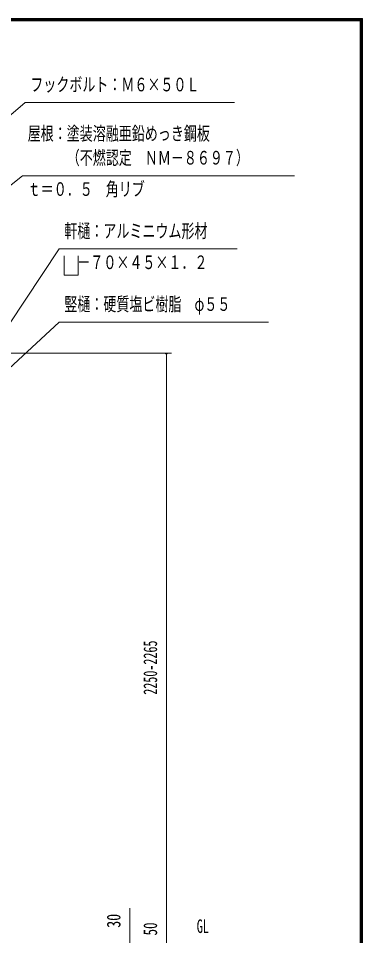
# Model space of a CAD drawing. Units: millimetres, scale not verified. Extents: x -25648 to 25658, y -10130 to 10130.
# Drawn here: x 22369 to 25658, y 1196 to 9970 of the extents above; entities that cross this region are included whole.
import ezdxf
from ezdxf.enums import TextEntityAlignment as Align

# ---------------------------------------------------------------- set-up
doc = ezdxf.new("R2010")
doc.units = ezdxf.units.MM
doc.header["$LTSCALE"] = 60
doc.layers.add('0-A_2-52DIM', color=3, linetype='Continuous', lineweight=18)
doc.layers.add('0-C_F-F1PAPER', color=5, linetype='Continuous', lineweight=18)
doc.styles.add('ＭＳ ゴシック', font='')
doc.styles.get('ＭＳ ゴシック').set_extended_font_data('MS Gothic')

msp = doc.modelspace()

# ---------------------------------------------------------------- linework, layer by layer
at = {"layer": '0-A_2-52DIM'}
for p, q in [((22408.28, 8464.93), (21467.38, 7717.53)), ((22408.28, 8464.93), (25008.28, 8464.93)), ((22808.28, 7698.87), (22808.28, 7514.93)), ((23833.28, 6768.3), (22210.07, 6768.3)), ((23793.28, 6768.3), (23773.28, 6768.3)), ((23783.28, 364.93), (23783.28, 6768.3)), ((23433.28, 1052.16), (23433.28, 1459.93))]:
    msp.add_line(p, q, dxfattribs=at)
for points in [[(20924.24, 7868.33), (22433.14, 9164.93), (24433.14, 9164.93)], [(22113.4, 6792.44), (22758.28, 7764.93), (24458.28, 7764.93)], [(22808.28, 7514.93), (22939.93, 7514.93), (22939.93, 7698.87)], [(24758.28, 7064.93), (22758.28, 7064.93), (22057.87, 6418.04)]]:
    msp.add_lwpolyline(points, dxfattribs=at)
msp.add_arc((23783.28, 6768.3), 10, 180, 0, dxfattribs=at)
at = {"layer": '0-C_F-F1PAPER'}
for points in [[(25657.78, -10130), (-3042.22, -10130), (-3042.22, 9970), (25657.78, 9970)], [(25655.28, -10127.5), (-3039.72, -10127.5), (-3039.72, 9967.5), (25655.28, 9967.5)], [(25652.78, -10125), (25652.78, 9965), (-3037.22, 9965), (-3037.22, -10125)], [(25650.28, -10122.5), (-3034.72, -10122.5), (-3034.72, 9962.5), (25650.28, 9962.5)], [(25647.78, -10120), (25647.78, 9960), (-3032.22, 9960), (-3032.22, -10120)], [(25645.28, -10117.5), (-3029.72, -10117.5), (-3029.72, 9957.5), (25645.28, 9957.5)], [(25642.78, -10115), (25642.78, 9955), (-3027.22, 9955), (-3027.22, -10115)], [(25640.28, -10112.5), (-3024.72, -10112.5), (-3024.72, 9952.5), (25640.28, 9952.5)], [(25637.78, -10110), (-3022.22, -10110), (-3022.22, 9950), (25637.78, 9950)], [(25635.28, -10107.5), (-3019.72, -10107.5), (-3019.72, 9947.5), (25635.28, 9947.5)], [(25632.78, -10105), (25632.78, 9945), (-3017.22, 9945), (-3017.22, -10105)]]:
    msp.add_lwpolyline(points, close=True, dxfattribs=at)

# ---------------------------------------------------------------- texts
at = {"layer": '0-A_2-52DIM', "color": 7, "style": 'ＭＳ ゴシック'}
for s, width, p in [('フックボルト：Ｍ６×５０Ｌ', 0.7, (22483.14, 9232.7)), ('屋根：塗装溶融亜鉛めっき鋼板', 0.7, (22458.28, 8764.61)), ('\u3000\u3000\u3000（不燃認定\u3000ＮＭ－８６９７）', 0.7, (22458.28, 8532.7)), ('ｔ＝０．５\u3000角リブ', 0.7, (22458.28, 8232.69)), ('軒樋：アルミニウム形材', 0.7, (22808.28, 7832.7)), ('\u3000－７０×４５×１．２', 0.7, (22808.28, 7532.69)), ('竪樋：硬質塩ビ樹脂\u3000φ５５', 0.7, (22808.28, 7132.69)), ('GL', 0.65, (24073.28, 1182.7))]:
    msp.add_text(s, height=130.2, dxfattribs=dict(at, width=width)).set_placement(p, align=Align.BOTTOM_LEFT)
for s, width, p in [('2250-2265', 0.65, (23733.28, 3500.67)), ('30', 0.75, (23383.28, 1271.62)), ('50', 0.7, (23733.28, 1198.22))]:
    msp.add_text(s, height=130.2, rotation=90, dxfattribs=dict(at, width=width)).set_placement(p, align=Align.BOTTOM_LEFT)

doc.saveas('drawing.dxf')
